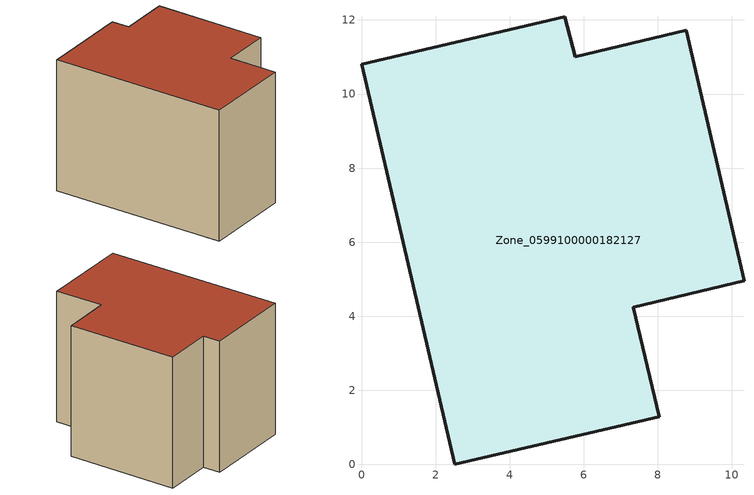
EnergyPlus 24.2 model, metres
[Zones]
Zone_0599100000182127
 floor ground (C_G): 2.52,0 0,10.8 5.49,12.09 5.77,11.01 8.77,11.72 10.33,4.96 7.34,4.25 8.04,1.29 z0
 wall outside (C_F): 0,10.8 2.52,0 8.04,1.29 7.34,4.25 10.33,4.96 8.77,11.72 5.77,11.01 5.49,12.09 0,10.8 z0:8.31
 roof outside (C_R): 5.77,11.01 5.49,12.09 0,10.8 2.52,0 8.04,1.29 7.34,4.25 10.33,4.96 8.77,11.72 z8.31
[BUILDING]
Pand.0599100000182127: North Axis=0; Terrain=City; Loads Convergence Tolerance Value=0.04; Temperature Convergence Tolerance Value=0.4; Solar Distribution=FullExterior; Maximum Number of Warmup Days=25; Minimum Number of Warmup Days=1
[Site:Location]
Rotterdam.The.Hague.AP_ZH_NLD Design_Conditions: Latitude=51.96; Longitude=4.45; Time Zone=1; Elevation=-4.5
[SITE:GROUNDTEMPERATURE:BUILDINGSURFACE]
18, 18, 18, 18, 18, 18, 18, 18, 18, 18, 18, 18
[MATERIAL] Thermal Absorptance=0.9; Solar Absorptance=0.7; Visible Absorptance=0.7
Name | Roughness | Thickness | Conductivity | Density | Specific Heat
G.TC.1992-2005 | MediumSmooth | 0.15 | 0.06 | 540 | 1210
F.TC.1992-2005 | Rough | 0.3 | 0.12 | 1920 | 840
R.TC.1992-2005 | MediumRough | 0.2 | 0.08 | 1500 | 1000
[CONSTRUCTION]
C_G: G.TC.1992-2005
C_F: F.TC.1992-2005
C_R: R.TC.1992-2005
[ZONE]
Zone_0599100000182127: Type=1; Multiplier=1; Ceiling Height=Autocalculate; Volume=Autocalculate; Floor Area=autocalculate; Part of Total Floor Area=Yes
[ZONEINFILTRATION:DESIGNFLOWRATE]
Infil_Zone_0599100000182127: Zone or ZoneList or Space or SpaceList=Zone_0599100000182127; Schedule=AlwaysOn; Design Flow Rate Calculation Method=Flow/Area; Flow Rate per Floor Area=0.0015; Constant Term Coefficient=1; Temperature Term Coefficient=0; Velocity Term Coefficient=0; Velocity Squared Term Coefficient=0
[HVACTEMPLATE:ZONE:IDEALLOADSAIRSYSTEM]
Zone_0599100000182127: Maximum Heating Supply Air Temperature=50; Minimum Cooling Supply Air Temperature=13; Maximum Heating Supply Air Humidity Ratio=0.0156; Minimum Cooling Supply Air Humidity Ratio=0.0077; Heating Limit=NoLimit; Cooling Limit=NoLimit; Dehumidification Control Type=ConstantSensibleHeatRatio; Cooling Sensible Heat Ratio=0.7; Dehumidification Setpoint=60; Humidification Control Type=None; Humidification Setpoint=30; Outdoor Air Method=None; Outdoor Air Flow Rate per Person=0.00944; Outdoor Air Flow Rate per Zone Floor Area=0; Outdoor Air Flow Rate per Zone=0; Demand Controlled Ventilation Type=None; Outdoor Air Economizer Type=NoEconomizer; Heat Recovery Type=None; Sensible Heat Recovery Effectiveness=0.7; Latent Heat Recovery Effectiveness=0.65
[ZONECONTROL:THERMOSTAT]
ThermostatControl_Zone_0599100000182127: Zone or ZoneList=Zone_0599100000182127; Control Type Schedule=DualSetpointControlType; Control 1=Thermostat_Zone_0599100000182127; Temperature Difference Between Cutout And Setpoint=0
[THERMOSTATSETPOINT:DUALSETPOINT]
Thermostat_Zone_0599100000182127: Heating Setpoint Temperature Schedule=HeatingSetpoint_Zone_0599100000182127; Cooling Setpoint Temperature Schedule=CoolingSetpoint_Zone_0599100000182127
[SCHEDULE:COMPACT]
HeatingSetpoint_Zone_0599100000182127: Through: 12/31, For: AllDays, Until: 24:00, 21
CoolingSetpoint_Zone_0599100000182127: Through: 12/31, For: AllDays, Until: 24:00, 24
DualSetpointControlType: Through: 12/31, For: AllDays, Until: 24:00, 4
AlwaysOn: Through: 12/31, For: AllDays, Until: 24:00, 1
